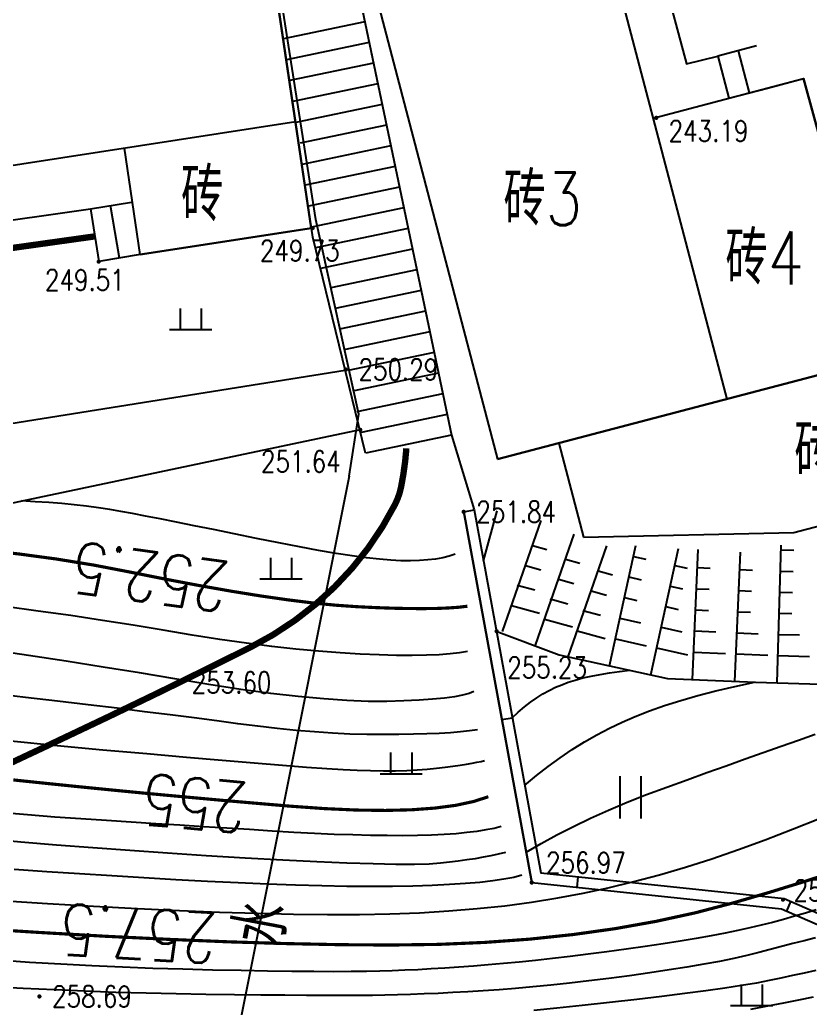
# Model space of a CAD drawing. Extents: x 453486 to 453811, y 3475287 to 3475420.
# Drawn here: x 453527.91 to 453546.61, y 3475309.92 to 3475333.31 of the extents above; entities that cross this region are included whole.
import ezdxf
from ezdxf.enums import TextEntityAlignment as Align

# ---------------------------------------------------------------- set-up
doc = ezdxf.new("R2010")
doc.units = 0
doc.header["$MEASUREMENT"] = 0
doc.layers.add('DX', color=9, linetype='Continuous')
doc.layers.add('GCD', color=9, linetype='Continuous')
doc.styles.add('HZ', font='rs.shx', dxfattribs={"width": 0.8, "bigfont": 'hztxt.shx'})

# ---------------------------------------------------------------- blocks, each defined once
blk = doc.blocks.new('GC200')
at = {"linetype": 'Continuous', "const_width": 0.2, "flags": 128}
blk.add_lwpolyline([(-0.1, 0, 1), (0.1, 0, 1)], format="xyb", close=True, dxfattribs=at)
blk = doc.blocks.new('gc119')
for p, q in [((-0.5, 1), (-0.5, 0)), ((0.5, 1), (0.5, 0)), ((-1, 0), (1, 0))]:
    blk.add_line(p, q)
blk = doc.blocks.new('gc121')
for p, q in [((-0.5, -1), (-0.5, 1)), ((0.5, -1), (0.5, 1))]:
    blk.add_line(p, q)

msp = doc.modelspace()

# ---------------------------------------------------------------- linework, layer by layer
at = {"layer": 'DX', "linetype": 'Continuous'}
for p, q in [((453535.123, 3475337.784), (453538.125, 3475323.481)), ((453535.123, 3475337.784), (453538.125, 3475323.481)), ((453536.071, 3475333.268), (453534.147, 3475332.864)), ((453536.071, 3475333.268), (453534.147, 3475332.864)), ((453536.174, 3475332.778), (453534.221, 3475332.369)), ((453536.174, 3475332.778), (453534.221, 3475332.369)), ((453545.34, 3475332.694), (453544.423, 3475332.454)), ((453545.34, 3475332.694), (453544.423, 3475332.454)), ((453544.907, 3475332.58), (453545.169, 3475331.584)), ((453544.907, 3475332.58), (453545.169, 3475331.584)), ((453544.423, 3475332.454), (453544.685, 3475331.457)), ((453544.423, 3475332.454), (453544.685, 3475331.457)), ((453536.276, 3475332.289), (453534.294, 3475331.873)), ((453536.276, 3475332.289), (453534.294, 3475331.873)), ((453536.379, 3475331.8), (453534.368, 3475331.378)), ((453536.379, 3475331.8), (453534.368, 3475331.378)), ((453544.685, 3475331.457), (453545.601, 3475331.697)), ((453544.685, 3475331.457), (453545.601, 3475331.697)), ((453536.482, 3475331.31), (453534.442, 3475330.882)), ((453536.482, 3475331.31), (453534.442, 3475330.882)), ((453536.584, 3475330.821), (453534.545, 3475330.393)), ((453536.584, 3475330.821), (453534.545, 3475330.393)), ((453536.687, 3475330.332), (453534.588, 3475329.891)), ((453536.687, 3475330.332), (453534.588, 3475329.891)), ((453536.79, 3475329.842), (453534.662, 3475329.396)), ((453536.79, 3475329.842), (453534.662, 3475329.396)), ((453536.893, 3475329.353), (453534.736, 3475328.9)), ((453536.893, 3475329.353), (453534.736, 3475328.9)), ((453529.58, 3475328.835), (453530.549, 3475328.999)), ((453529.58, 3475328.835), (453530.549, 3475328.999)), ((453530.266, 3475327.671), (453530.056, 3475328.915)), ((453530.266, 3475327.671), (453530.056, 3475328.915)), ((453536.995, 3475328.864), (453534.809, 3475328.405)), ((453536.995, 3475328.864), (453534.809, 3475328.405)), ((453537.098, 3475328.374), (453534.906, 3475327.914)), ((453537.098, 3475328.374), (453534.906, 3475327.914)), ((453536.086, 3475323.053), (453534.845, 3475328.165)), ((453536.086, 3475323.053), (453534.845, 3475328.165)), ((453537.201, 3475327.885), (453535.024, 3475327.428)), ((453537.201, 3475327.885), (453535.024, 3475327.428)), ((453530.759, 3475327.755), (453529.773, 3475327.588)), ((453530.759, 3475327.755), (453529.773, 3475327.588)), ((453537.303, 3475327.396), (453535.264, 3475326.968)), ((453537.303, 3475327.396), (453535.264, 3475326.968)), ((453537.406, 3475326.906), (453535.367, 3475326.478)), ((453537.406, 3475326.906), (453535.367, 3475326.478)), ((453537.509, 3475326.417), (453535.469, 3475325.989)), ((453537.509, 3475326.417), (453535.469, 3475325.989)), ((453537.611, 3475325.928), (453535.572, 3475325.5)), ((453537.611, 3475325.928), (453535.572, 3475325.5)), ((453537.714, 3475325.438), (453535.675, 3475325.01)), ((453537.714, 3475325.438), (453535.675, 3475325.01)), ((453537.817, 3475324.949), (453535.778, 3475324.521)), ((453537.817, 3475324.949), (453535.778, 3475324.521)), ((453537.92, 3475324.46), (453535.88, 3475324.032)), ((453537.92, 3475324.46), (453535.88, 3475324.032)), ((453538.022, 3475323.97), (453535.983, 3475323.542)), ((453538.022, 3475323.97), (453535.983, 3475323.542)), ((453538.125, 3475323.481), (453536.086, 3475323.053)), ((453538.125, 3475323.481), (453536.086, 3475323.053)), ((453538.411, 3475321.666), (453538.657, 3475321.711)), ((453538.411, 3475321.666), (453538.657, 3475321.711)), ((453538.883, 3475320.509), (453539.204, 3475321.688)), ((453538.883, 3475320.509), (453539.204, 3475321.688)), ((453539.33, 3475318.836), (453540.248, 3475321.462)), ((453539.33, 3475318.836), (453540.248, 3475321.462)), ((453540.112, 3475318.511), (453541.029, 3475321.137)), ((453540.112, 3475318.511), (453541.029, 3475321.137)), ((453540.041, 3475320.869), (453540.376, 3475320.776)), ((453540.041, 3475320.869), (453540.376, 3475320.776)), ((453540.885, 3475318.237), (453541.802, 3475320.863)), ((453540.885, 3475318.237), (453541.802, 3475320.863)), ((453541.861, 3475318.024), (453542.483, 3475320.866)), ((453541.861, 3475318.024), (453542.483, 3475320.866)), ((453545.827, 3475317.616), (453545.925, 3475320.874)), ((453545.827, 3475317.616), (453545.925, 3475320.874)), ((453542.428, 3475320.612), (453542.721, 3475320.548)), ((453542.428, 3475320.612), (453542.721, 3475320.548)), ((453542.838, 3475317.81), (453543.493, 3475320.802)), ((453542.838, 3475317.81), (453543.493, 3475320.802)), ((453543.828, 3475317.697), (453543.963, 3475320.772)), ((453543.828, 3475317.697), (453543.963, 3475320.772)), ((453544.827, 3475317.653), (453544.962, 3475320.708)), ((453544.827, 3475317.653), (453544.962, 3475320.708)), ((453545.922, 3475320.765), (453546.222, 3475320.756)), ((453545.922, 3475320.765), (453546.222, 3475320.756)), ((453539.875, 3475320.396), (453540.236, 3475320.296)), ((453539.875, 3475320.396), (453540.236, 3475320.296)), ((453540.822, 3475320.545), (453541.158, 3475320.452)), ((453540.822, 3475320.545), (453541.158, 3475320.452)), ((453543.405, 3475320.399), (453543.698, 3475320.334)), ((453543.405, 3475320.399), (453543.698, 3475320.334)), ((453541.595, 3475320.271), (453541.931, 3475320.177)), ((453541.595, 3475320.271), (453541.931, 3475320.177)), ((453543.945, 3475320.345), (453544.244, 3475320.331)), ((453543.945, 3475320.345), (453544.244, 3475320.331)), ((453544.944, 3475320.301), (453545.243, 3475320.288)), ((453544.944, 3475320.301), (453545.243, 3475320.288)), ((453545.907, 3475320.265), (453546.207, 3475320.256)), ((453545.907, 3475320.265), (453546.207, 3475320.256)), ((453539.678, 3475319.932), (453540.096, 3475319.816)), ((453539.678, 3475319.932), (453540.096, 3475319.816)), ((453540.657, 3475320.072), (453541.018, 3475319.972)), ((453540.657, 3475320.072), (453541.018, 3475319.972)), ((453542.321, 3475320.124), (453542.614, 3475320.06)), ((453542.321, 3475320.124), (453542.614, 3475320.06)), ((453543.298, 3475319.91), (453543.591, 3475319.846)), ((453543.298, 3475319.91), (453543.591, 3475319.846)), ((453541.43, 3475319.797), (453541.791, 3475319.697)), ((453541.43, 3475319.797), (453541.791, 3475319.697)), ((453543.923, 3475319.845), (453544.222, 3475319.832)), ((453543.923, 3475319.845), (453544.222, 3475319.832)), ((453544.922, 3475319.801), (453545.221, 3475319.788)), ((453544.922, 3475319.801), (453545.221, 3475319.788)), ((453545.892, 3475319.765), (453546.192, 3475319.756)), ((453545.892, 3475319.765), (453546.192, 3475319.756)), ((453539.545, 3475319.45), (453540.204, 3475319.268)), ((453539.545, 3475319.45), (453540.204, 3475319.268)), ((453540.46, 3475319.607), (453540.878, 3475319.491)), ((453540.46, 3475319.607), (453540.878, 3475319.491)), ((453542.214, 3475319.635), (453542.507, 3475319.571)), ((453542.214, 3475319.635), (453542.507, 3475319.571)), ((453541.233, 3475319.333), (453541.651, 3475319.217)), ((453541.233, 3475319.333), (453541.651, 3475319.217)), ((453543.191, 3475319.422), (453543.484, 3475319.358)), ((453543.191, 3475319.422), (453543.484, 3475319.358)), ((453543.901, 3475319.346), (453544.201, 3475319.332)), ((453543.901, 3475319.346), (453544.201, 3475319.332)), ((453544.9, 3475319.302), (453545.2, 3475319.289)), ((453544.9, 3475319.302), (453545.2, 3475319.289)), ((453545.877, 3475319.266), (453546.177, 3475319.257)), ((453545.877, 3475319.266), (453546.177, 3475319.257)), ((453540.327, 3475319.125), (453540.985, 3475318.943)), ((453540.327, 3475319.125), (453540.985, 3475318.943)), ((453542.107, 3475319.147), (453542.596, 3475319.04)), ((453542.107, 3475319.147), (453542.596, 3475319.04)), ((453541.099, 3475318.851), (453541.758, 3475318.669)), ((453541.099, 3475318.851), (453541.758, 3475318.669)), ((453543.084, 3475318.933), (453543.573, 3475318.826)), ((453543.084, 3475318.933), (453543.573, 3475318.826)), ((453543.879, 3475318.846), (453544.378, 3475318.824)), ((453543.879, 3475318.846), (453544.378, 3475318.824)), ((453544.878, 3475318.802), (453545.377, 3475318.78)), ((453544.878, 3475318.802), (453545.377, 3475318.78)), ((453545.862, 3475318.766), (453546.361, 3475318.751)), ((453545.862, 3475318.766), (453546.361, 3475318.751)), ((453542, 3475318.659), (453542.733, 3475318.498)), ((453542, 3475318.659), (453542.733, 3475318.498)), ((453542.977, 3475318.445), (453543.71, 3475318.284)), ((453542.977, 3475318.445), (453543.71, 3475318.284)), ((453543.857, 3475318.347), (453544.606, 3475318.314)), ((453543.857, 3475318.347), (453544.606, 3475318.314)), ((453544.856, 3475318.303), (453545.605, 3475318.27)), ((453544.856, 3475318.303), (453545.605, 3475318.27)), ((453545.846, 3475318.266), (453546.596, 3475318.243)), ((453545.846, 3475318.266), (453546.596, 3475318.243)), ((453539.314, 3475316.748), (453539.56, 3475316.793)), ((453539.314, 3475316.748), (453539.56, 3475316.793)), ((453541.094, 3475312.777), (453541.121, 3475313.026)), ((453541.094, 3475312.777), (453541.121, 3475313.026)), ((453546.056, 3475312.211), (453546.155, 3475312.44)), ((453546.056, 3475312.211), (453546.155, 3475312.44))]:
    msp.add_line(p, q, dxfattribs=at)
for points, const_width in [([(453568.245, 3475289.826, 0.00014), (453568.147, 3475289.997, -0.007432), (453565.079, 3475295.474, -0.014488), (453563.618, 3475298.374, -0.005238), (453559.896, 3475306.548, -0.005602), (453558.856, 3475308.97, -0.045015), (453558.758, 3475309.284, -0.055256), (453558.701, 3475309.824, 0.023108), (453558.65, 3475311.118, 0.008339), (453558.466, 3475312.895, 0.006043), (453558.143, 3475315.34, 0.037736), (453557.44, 3475318.499, 0.061654), (453556.635, 3475320.314, 0.026128), (453554.895, 3475322.895, -0.014663), (453551.692, 3475327.42, -0.003526), (453548.883, 3475331.712, 0.003016), (453545.604, 3475336.733, 0.020251), (453541.75, 3475342.075, 0.101916), (453540.74, 3475342.929, 0.056077), (453540.25, 3475343.129, 0.019267), (453538.754, 3475343.489, 0.027399), (453538.006, 3475343.597, 0.021259), (453537.034, 3475343.642)], 0.1), ([(453568.245, 3475289.826, 0.00014), (453568.147, 3475289.997, -0.007432), (453565.079, 3475295.474, -0.014488), (453563.618, 3475298.374, -0.005238), (453559.896, 3475306.548, -0.005602), (453558.856, 3475308.97, -0.045015), (453558.758, 3475309.284, -0.055256), (453558.701, 3475309.824, 0.023108), (453558.65, 3475311.118, 0.008339), (453558.466, 3475312.895, 0.006043), (453558.143, 3475315.34, 0.037736), (453557.44, 3475318.499, 0.061654), (453556.635, 3475320.314, 0.026128), (453554.895, 3475322.895, -0.014663), (453551.692, 3475327.42, -0.003526), (453548.883, 3475331.712, 0.003016), (453545.604, 3475336.733, 0.020251), (453541.75, 3475342.075, 0.101916), (453540.74, 3475342.929, 0.056077), (453540.25, 3475343.129, 0.019267), (453538.754, 3475343.489, 0.027399), (453538.006, 3475343.597, 0.021259), (453537.034, 3475343.642)], 0.1), ([(453537.055, 3475323.169, -0.031592), (453536.929, 3475322.251, -0.068181), (453536.787, 3475321.843, -0.079986), (453535.357, 3475319.889, -0.078782), (453533.359, 3475318.457, -0.004856), (453529.993, 3475316.81, -0.003471), (453525.247, 3475314.584, -0.004481), (453519.977, 3475312.214, 0.011953), (453518.015, 3475311.296, 0.033638), (453515.894, 3475310.058, -0.01343), (453510.717, 3475306.746, -0.014108), (453506.955, 3475304.622, 0.010352), (453501.807, 3475301.766, 0.054586), (453495.755, 3475297.295, 0.10943), (453493.594, 3475294.186, 0.033546), (453493.005, 3475292.424, 0.042065), (453492.752, 3475290.962, 0.017777), (453492.693, 3475289.826, -0.055142)], 0.15), ([(453537.055, 3475323.169, -0.031592), (453536.929, 3475322.251, -0.068181), (453536.787, 3475321.843, -0.079986), (453535.357, 3475319.889, -0.078782), (453533.359, 3475318.457, -0.004856), (453529.993, 3475316.81, -0.003471), (453525.247, 3475314.584, -0.004481), (453519.977, 3475312.214, 0.011953), (453518.015, 3475311.296, 0.033638), (453515.894, 3475310.058, -0.01343), (453510.717, 3475306.746, -0.014108), (453506.955, 3475304.622, 0.010352), (453501.807, 3475301.766, 0.054586), (453495.755, 3475297.295, 0.10943), (453493.594, 3475294.186, 0.033546), (453493.005, 3475292.424, 0.042065), (453492.752, 3475290.962, 0.017777), (453492.693, 3475289.826, -0.055142)], 0.15)]:
    msp.add_lwpolyline(points, format="xyb", dxfattribs=dict(at, const_width=const_width))
at = {"layer": 'DX', "linetype": 'Continuous', "flags": 128}
for points in [[(453534.845, 3475328.165), (453532.773, 3475342.117)], [(453534.845, 3475328.165), (453532.773, 3475342.117)], [(453541.067, 3475337.944), (453544.637, 3475324.333)], [(453541.067, 3475337.944), (453544.637, 3475324.333)], [(453535.123, 3475337.784), (453538.125, 3475323.481), (453538.657, 3475321.711)], [(453535.123, 3475337.784), (453538.125, 3475323.481), (453538.657, 3475321.711)], [(453534.805, 3475328.391), (453533.791, 3475335.179), (453533.445, 3475337.547)], [(453534.805, 3475328.391), (453533.791, 3475335.179), (453533.445, 3475337.547)], [(453535.7, 3475322.514), (453535.931, 3475323.98), (453534.913, 3475328.589), (453533.73, 3475336.147), (453533.557, 3475337.354), (453535.217, 3475337.52)], [(453535.7, 3475322.514), (453535.931, 3475323.98), (453534.913, 3475328.589), (453533.73, 3475336.147), (453533.557, 3475337.354), (453535.217, 3475337.52)], [(453543.127, 3475334.364), (453543.683, 3475332.268), (453544.423, 3475332.454)], [(453543.127, 3475334.364), (453543.683, 3475332.268), (453544.423, 3475332.454)], [(453545.601, 3475331.697), (453546.455, 3475331.921), (453548.269, 3475325.286), (453539.212, 3475322.91)], [(453545.601, 3475331.697), (453546.455, 3475331.921), (453548.269, 3475325.286), (453539.212, 3475322.91)], [(453530.759, 3475327.755), (453530.385, 3475330.274)], [(453530.759, 3475327.755), (453530.385, 3475330.274)], [(453512.408, 3475326.394), (453529.58, 3475328.835)], [(453512.408, 3475326.394), (453529.58, 3475328.835)], [(453530.759, 3475327.755), (453534.813, 3475328.381)], [(453530.759, 3475327.755), (453534.813, 3475328.381)], [(453539.212, 3475322.91), (453548.269, 3475325.286)], [(453539.212, 3475322.91), (453548.269, 3475325.286)], [(453513.428, 3475321.763), (453521.447, 3475322.765), (453527.691, 3475323.755), (453535.608, 3475325.021)], [(453513.428, 3475321.763), (453521.447, 3475322.765), (453527.691, 3475323.755), (453535.608, 3475325.021)], [(453512.846, 3475319.503), (453516.604, 3475319.818), (453521.716, 3475320.611), (453535.968, 3475323.613)], [(453512.846, 3475319.503), (453516.604, 3475319.818), (453521.716, 3475320.611), (453535.968, 3475323.613)], [(453540.663, 3475323.291), (453541.246, 3475321.068)], [(453540.663, 3475323.291), (453541.246, 3475321.068)], [(453546.222, 3475321.178), (453552.27, 3475322.764)], [(453546.222, 3475321.178), (453552.27, 3475322.764)], [(453535.7, 3475322.514), (453531.892, 3475303.439), (453530.41, 3475289.826)], [(453535.7, 3475322.514), (453531.892, 3475303.439), (453530.41, 3475289.826)], [(453538.207, 3475320.667), (453538.068, 3475320.62), (453537.914, 3475320.58), (453537.745, 3475320.549), (453537.563, 3475320.527), (453537.365, 3475320.513), (453537.153, 3475320.507), (453536.927, 3475320.51), (453536.686, 3475320.522), (453536.419, 3475320.543), (453536.114, 3475320.577), (453535.773, 3475320.623), (453535.395, 3475320.681), (453534.979, 3475320.752), (453534.526, 3475320.834), (453534.036, 3475320.929), (453533.509, 3475321.035), (453532.981, 3475321.144), (453532.49, 3475321.245), (453532.034, 3475321.337), (453531.615, 3475321.421), (453531.232, 3475321.497), (453530.885, 3475321.564), (453530.574, 3475321.624), (453530.299, 3475321.675), (453530.038, 3475321.72), (453529.767, 3475321.761), (453529.487, 3475321.798), (453529.197, 3475321.831), (453528.898, 3475321.86), (453528.59, 3475321.885), (453528.272, 3475321.906), (453527.944, 3475321.923)], [(453538.207, 3475320.667), (453538.068, 3475320.62), (453537.914, 3475320.58), (453537.745, 3475320.549), (453537.563, 3475320.527), (453537.365, 3475320.513), (453537.153, 3475320.507), (453536.927, 3475320.51), (453536.686, 3475320.522), (453536.419, 3475320.543), (453536.114, 3475320.577), (453535.773, 3475320.623), (453535.395, 3475320.681), (453534.979, 3475320.752), (453534.526, 3475320.834), (453534.036, 3475320.929), (453533.509, 3475321.035), (453532.981, 3475321.144), (453532.49, 3475321.245), (453532.034, 3475321.337), (453531.615, 3475321.421), (453531.232, 3475321.497), (453530.885, 3475321.564), (453530.574, 3475321.624), (453530.299, 3475321.675), (453530.038, 3475321.72), (453529.767, 3475321.761), (453529.487, 3475321.798), (453529.197, 3475321.831), (453528.898, 3475321.86), (453528.59, 3475321.885), (453528.272, 3475321.906), (453527.944, 3475321.923)], [(453540.022, 3475312.891), (453538.411, 3475321.666), (453538.657, 3475321.711)], [(453540.022, 3475312.891), (453538.411, 3475321.666), (453538.657, 3475321.711)], [(453538.411, 3475321.666), (453540.022, 3475312.891), (453545.929, 3475312.266), (453549.117, 3475310.883), (453549.191, 3475308.557)], [(453538.411, 3475321.666), (453540.022, 3475312.891), (453545.929, 3475312.266), (453549.117, 3475310.883), (453549.191, 3475308.557)], [(453538.657, 3475321.711), (453540.234, 3475313.12), (453545.994, 3475312.51), (453549.362, 3475311.049), (453549.441, 3475308.565)], [(453538.657, 3475321.711), (453540.234, 3475313.12), (453545.994, 3475312.51), (453549.362, 3475311.049), (453549.441, 3475308.565)], [(453541.246, 3475321.068), (453546.222, 3475321.178)], [(453541.246, 3475321.068), (453546.222, 3475321.178)], [(453538.502, 3475318.361), (453538.314, 3475318.327), (453538.089, 3475318.301), (453537.827, 3475318.282), (453537.528, 3475318.27), (453537.193, 3475318.266), (453536.82, 3475318.269), (453536.411, 3475318.279), (453535.965, 3475318.297), (453535.485, 3475318.325), (453534.976, 3475318.365), (453534.438, 3475318.417), (453533.87, 3475318.482), (453533.272, 3475318.559), (453532.644, 3475318.648), (453531.988, 3475318.749), (453531.301, 3475318.863), (453530.59, 3475318.982), (453529.861, 3475319.097), (453529.112, 3475319.209), (453528.345, 3475319.317), (453527.559, 3475319.422)], [(453538.502, 3475318.361), (453538.314, 3475318.327), (453538.089, 3475318.301), (453537.827, 3475318.282), (453537.528, 3475318.27), (453537.193, 3475318.266), (453536.82, 3475318.269), (453536.411, 3475318.279), (453535.965, 3475318.297), (453535.485, 3475318.325), (453534.976, 3475318.365), (453534.438, 3475318.417), (453533.87, 3475318.482), (453533.272, 3475318.559), (453532.644, 3475318.648), (453531.988, 3475318.749), (453531.301, 3475318.863), (453530.59, 3475318.982), (453529.861, 3475319.097), (453529.112, 3475319.209), (453528.345, 3475319.317), (453527.559, 3475319.422)], [(453539.18, 3475318.839), (453539.18, 3475318.839), (453540.67, 3475318.284), (453543.234, 3475317.723), (453545.314, 3475317.632), (453548.401, 3475317.538), (453552.378, 3475317.518), (453553.72, 3475317.589), (453554.662, 3475317.213), (453555.25, 3475316.554), (453555.65, 3475314.978), (453555.767, 3475313.378), (453555.576, 3475310.793), (453554.383, 3475309.622), (453549.316, 3475307.886), (453541.278, 3475304.915), (453540.481, 3475303.351), (453538.628, 3475296.396), (453538.084, 3475289.826)], [(453539.18, 3475318.839), (453539.18, 3475318.839), (453540.67, 3475318.284), (453543.234, 3475317.723), (453545.314, 3475317.632), (453548.401, 3475317.538), (453552.378, 3475317.518), (453553.72, 3475317.589), (453554.662, 3475317.213), (453555.25, 3475316.554), (453555.65, 3475314.978), (453555.767, 3475313.378), (453555.576, 3475310.793), (453554.383, 3475309.622), (453549.316, 3475307.886), (453541.278, 3475304.915), (453540.481, 3475303.351), (453538.628, 3475296.396), (453538.084, 3475289.826)], [(453538.653, 3475317.415), (453538.54, 3475317.368), (453538.386, 3475317.325), (453538.191, 3475317.288), (453537.955, 3475317.256), (453537.677, 3475317.229), (453537.358, 3475317.207), (453536.998, 3475317.19), (453536.596, 3475317.178), (453536.148, 3475317.178), (453535.649, 3475317.198), (453535.098, 3475317.236), (453534.497, 3475317.293), (453533.844, 3475317.369), (453533.139, 3475317.464), (453532.384, 3475317.578), (453531.577, 3475317.711), (453530.736, 3475317.853), (453529.879, 3475317.992), (453529.005, 3475318.129), (453528.115, 3475318.265), (453527.209, 3475318.398)], [(453538.653, 3475317.415), (453538.54, 3475317.368), (453538.386, 3475317.325), (453538.191, 3475317.288), (453537.955, 3475317.256), (453537.677, 3475317.229), (453537.358, 3475317.207), (453536.998, 3475317.19), (453536.596, 3475317.178), (453536.148, 3475317.178), (453535.649, 3475317.198), (453535.098, 3475317.236), (453534.497, 3475317.293), (453533.844, 3475317.369), (453533.139, 3475317.464), (453532.384, 3475317.578), (453531.577, 3475317.711), (453530.736, 3475317.853), (453529.879, 3475317.992), (453529.005, 3475318.129), (453528.115, 3475318.265), (453527.209, 3475318.398)], [(453539.56, 3475316.793), (453539.704, 3475316.925), (453539.849, 3475317.047), (453539.995, 3475317.16), (453540.141, 3475317.262), (453540.287, 3475317.355), (453540.434, 3475317.438), (453540.582, 3475317.512), (453540.73, 3475317.575), (453540.885, 3475317.632), (453541.053, 3475317.685), (453541.234, 3475317.733), (453541.429, 3475317.778), (453541.638, 3475317.818), (453541.86, 3475317.855), (453542.095, 3475317.887), (453542.343, 3475317.916)], [(453539.56, 3475316.793), (453539.704, 3475316.925), (453539.849, 3475317.047), (453539.995, 3475317.16), (453540.141, 3475317.262), (453540.287, 3475317.355), (453540.434, 3475317.438), (453540.582, 3475317.512), (453540.73, 3475317.575), (453540.885, 3475317.632), (453541.053, 3475317.685), (453541.234, 3475317.733), (453541.429, 3475317.778), (453541.638, 3475317.818), (453541.86, 3475317.855), (453542.095, 3475317.887), (453542.343, 3475317.916)], [(453539.854, 3475315.189), (453540.132, 3475315.421), (453540.412, 3475315.64), (453540.696, 3475315.847), (453540.982, 3475316.041), (453541.272, 3475316.222), (453541.565, 3475316.391), (453541.862, 3475316.546), (453542.161, 3475316.689), (453542.473, 3475316.824), (453542.808, 3475316.953), (453543.166, 3475317.078), (453543.547, 3475317.199), (453543.95, 3475317.315), (453544.375, 3475317.426), (453544.824, 3475317.533), (453545.295, 3475317.636)], [(453539.854, 3475315.189), (453540.132, 3475315.421), (453540.412, 3475315.64), (453540.696, 3475315.847), (453540.982, 3475316.041), (453541.272, 3475316.222), (453541.565, 3475316.391), (453541.862, 3475316.546), (453542.161, 3475316.689), (453542.473, 3475316.824), (453542.808, 3475316.953), (453543.166, 3475317.078), (453543.547, 3475317.199), (453543.95, 3475317.315), (453544.375, 3475317.426), (453544.824, 3475317.533), (453545.295, 3475317.636)], [(453538.738, 3475316.509), (453538.551, 3475316.482), (453538.338, 3475316.458), (453538.099, 3475316.438), (453537.833, 3475316.422), (453537.542, 3475316.409), (453537.224, 3475316.4), (453536.879, 3475316.394), (453536.509, 3475316.392), (453536.119, 3475316.395), (453535.718, 3475316.407), (453535.305, 3475316.427), (453534.88, 3475316.455), (453534.444, 3475316.492), (453533.996, 3475316.536), (453533.536, 3475316.589), (453533.064, 3475316.65), (453532.568, 3475316.717), (453532.034, 3475316.786), (453531.463, 3475316.859), (453530.854, 3475316.935), (453530.207, 3475317.015), (453529.523, 3475317.097), (453528.802, 3475317.183), (453528.042, 3475317.271), (453527.253, 3475317.364)], [(453538.738, 3475316.509), (453538.551, 3475316.482), (453538.338, 3475316.458), (453538.099, 3475316.438), (453537.833, 3475316.422), (453537.542, 3475316.409), (453537.224, 3475316.4), (453536.879, 3475316.394), (453536.509, 3475316.392), (453536.119, 3475316.395), (453535.718, 3475316.407), (453535.305, 3475316.427), (453534.88, 3475316.455), (453534.444, 3475316.492), (453533.996, 3475316.536), (453533.536, 3475316.589), (453533.064, 3475316.65), (453532.568, 3475316.717), (453532.034, 3475316.786), (453531.463, 3475316.859), (453530.854, 3475316.935), (453530.207, 3475317.015), (453529.523, 3475317.097), (453528.802, 3475317.183), (453528.042, 3475317.271), (453527.253, 3475317.364)], [(453539.89, 3475313.61), (453540.244, 3475313.818), (453540.616, 3475314.021), (453541.006, 3475314.22), (453541.413, 3475314.415), (453541.838, 3475314.605), (453542.281, 3475314.792), (453542.741, 3475314.974), (453543.219, 3475315.152), (453543.7, 3475315.325), (453544.168, 3475315.493), (453544.625, 3475315.657), (453545.07, 3475315.816), (453545.502, 3475315.97), (453545.923, 3475316.12), (453546.331, 3475316.264), (453546.728, 3475316.404)], [(453539.89, 3475313.61), (453540.244, 3475313.818), (453540.616, 3475314.021), (453541.006, 3475314.22), (453541.413, 3475314.415), (453541.838, 3475314.605), (453542.281, 3475314.792), (453542.741, 3475314.974), (453543.219, 3475315.152), (453543.7, 3475315.325), (453544.168, 3475315.493), (453544.625, 3475315.657), (453545.07, 3475315.816), (453545.502, 3475315.97), (453545.923, 3475316.12), (453546.331, 3475316.264), (453546.728, 3475316.404)], [(453527.698, 3475316.247), (453528.791, 3475316.138), (453529.875, 3475316.036), (453530.909, 3475315.942), (453531.85, 3475315.858), (453532.699, 3475315.784), (453533.455, 3475315.721), (453534.12, 3475315.667), (453534.692, 3475315.623), (453535.172, 3475315.59), (453535.559, 3475315.566), (453535.892, 3475315.551), (453536.209, 3475315.541), (453536.51, 3475315.536), (453536.794, 3475315.537), (453537.062, 3475315.544), (453537.314, 3475315.556), (453537.55, 3475315.574), (453537.769, 3475315.598), (453537.971, 3475315.624), (453538.156, 3475315.649), (453538.324, 3475315.673), (453538.474, 3475315.696), (453538.608, 3475315.718), (453538.723, 3475315.74), (453538.822, 3475315.76), (453538.903, 3475315.78)], [(453527.698, 3475316.247), (453528.791, 3475316.138), (453529.875, 3475316.036), (453530.909, 3475315.942), (453531.85, 3475315.858), (453532.699, 3475315.784), (453533.455, 3475315.721), (453534.12, 3475315.667), (453534.692, 3475315.623), (453535.172, 3475315.59), (453535.559, 3475315.566), (453535.892, 3475315.551), (453536.209, 3475315.541), (453536.51, 3475315.536), (453536.794, 3475315.537), (453537.062, 3475315.544), (453537.314, 3475315.556), (453537.55, 3475315.574), (453537.769, 3475315.598), (453537.971, 3475315.624), (453538.156, 3475315.649), (453538.324, 3475315.673), (453538.474, 3475315.696), (453538.608, 3475315.718), (453538.723, 3475315.74), (453538.822, 3475315.76), (453538.903, 3475315.78)], [(453539.3, 3475314.217), (453539.131, 3475314.174), (453538.939, 3475314.135), (453538.725, 3475314.101), (453538.488, 3475314.072), (453538.23, 3475314.048), (453537.949, 3475314.029), (453537.646, 3475314.015), (453537.321, 3475314.005), (453536.973, 3475314), (453536.601, 3475314.001), (453536.206, 3475314.006), (453535.787, 3475314.017), (453535.344, 3475314.032), (453534.878, 3475314.053), (453534.389, 3475314.078), (453533.876, 3475314.109), (453533.346, 3475314.143), (453532.806, 3475314.177), (453532.256, 3475314.212), (453531.696, 3475314.247), (453531.126, 3475314.284), (453530.545, 3475314.321), (453529.955, 3475314.359), (453529.354, 3475314.397), (453528.736, 3475314.44), (453528.092, 3475314.49), (453527.424, 3475314.546)], [(453539.3, 3475314.217), (453539.131, 3475314.174), (453538.939, 3475314.135), (453538.725, 3475314.101), (453538.488, 3475314.072), (453538.23, 3475314.048), (453537.949, 3475314.029), (453537.646, 3475314.015), (453537.321, 3475314.005), (453536.973, 3475314), (453536.601, 3475314.001), (453536.206, 3475314.006), (453535.787, 3475314.017), (453535.344, 3475314.032), (453534.878, 3475314.053), (453534.389, 3475314.078), (453533.876, 3475314.109), (453533.346, 3475314.143), (453532.806, 3475314.177), (453532.256, 3475314.212), (453531.696, 3475314.247), (453531.126, 3475314.284), (453530.545, 3475314.321), (453529.955, 3475314.359), (453529.354, 3475314.397), (453528.736, 3475314.44), (453528.092, 3475314.49), (453527.424, 3475314.546)], [(453527.456, 3475312.466), (453528.563, 3475312.395), (453529.652, 3475312.33), (453530.694, 3475312.275), (453531.688, 3475312.229), (453532.635, 3475312.192), (453533.533, 3475312.165), (453534.384, 3475312.146), (453535.187, 3475312.138), (453535.942, 3475312.138), (453536.664, 3475312.15), (453537.369, 3475312.177), (453538.057, 3475312.218), (453538.728, 3475312.273), (453539.381, 3475312.343), (453540.017, 3475312.427), (453540.636, 3475312.526), (453541.237, 3475312.639), (453541.833, 3475312.767), (453542.436, 3475312.913), (453543.045, 3475313.077), (453543.661, 3475313.257), (453544.283, 3475313.455), (453544.912, 3475313.67), (453545.548, 3475313.902), (453546.19, 3475314.152), (453546.829, 3475314.407)], [(453527.456, 3475312.466), (453528.563, 3475312.395), (453529.652, 3475312.33), (453530.694, 3475312.275), (453531.688, 3475312.229), (453532.635, 3475312.192), (453533.533, 3475312.165), (453534.384, 3475312.146), (453535.187, 3475312.138), (453535.942, 3475312.138), (453536.664, 3475312.15), (453537.369, 3475312.177), (453538.057, 3475312.218), (453538.728, 3475312.273), (453539.381, 3475312.343), (453540.017, 3475312.427), (453540.636, 3475312.526), (453541.237, 3475312.639), (453541.833, 3475312.767), (453542.436, 3475312.913), (453543.045, 3475313.077), (453543.661, 3475313.257), (453544.283, 3475313.455), (453544.912, 3475313.67), (453545.548, 3475313.902), (453546.19, 3475314.152), (453546.829, 3475314.407)], [(453539.399, 3475313.6), (453539.229, 3475313.561), (453539.052, 3475313.523), (453538.869, 3475313.489), (453538.68, 3475313.456), (453538.484, 3475313.425), (453538.282, 3475313.397), (453538.074, 3475313.37), (453537.86, 3475313.346), (453537.597, 3475313.328), (453537.245, 3475313.319), (453536.802, 3475313.32), (453536.27, 3475313.331), (453535.648, 3475313.351), (453534.936, 3475313.381), (453534.135, 3475313.421), (453533.243, 3475313.471), (453532.315, 3475313.526), (453531.404, 3475313.585), (453530.51, 3475313.647), (453529.634, 3475313.711), (453528.775, 3475313.779), (453527.932, 3475313.849), (453527.107, 3475313.922)], [(453539.399, 3475313.6), (453539.229, 3475313.561), (453539.052, 3475313.523), (453538.869, 3475313.489), (453538.68, 3475313.456), (453538.484, 3475313.425), (453538.282, 3475313.397), (453538.074, 3475313.37), (453537.86, 3475313.346), (453537.597, 3475313.328), (453537.245, 3475313.319), (453536.802, 3475313.32), (453536.27, 3475313.331), (453535.648, 3475313.351), (453534.936, 3475313.381), (453534.135, 3475313.421), (453533.243, 3475313.471), (453532.315, 3475313.526), (453531.404, 3475313.585), (453530.51, 3475313.647), (453529.634, 3475313.711), (453528.775, 3475313.779), (453527.932, 3475313.849), (453527.107, 3475313.922)], [(453539.786, 3475313.063), (453539.594, 3475313.013), (453539.364, 3475312.969), (453539.098, 3475312.929), (453538.795, 3475312.895), (453538.454, 3475312.865), (453538.077, 3475312.841), (453537.662, 3475312.821), (453537.21, 3475312.806), (453536.723, 3475312.797), (453536.201, 3475312.795), (453535.645, 3475312.799), (453535.054, 3475312.81), (453534.429, 3475312.827), (453533.77, 3475312.851), (453533.076, 3475312.881), (453532.347, 3475312.918), (453531.599, 3475312.959), (453530.845, 3475313.002), (453530.085, 3475313.048), (453529.32, 3475313.096), (453528.549, 3475313.146), (453527.773, 3475313.198)], [(453539.786, 3475313.063), (453539.594, 3475313.013), (453539.364, 3475312.969), (453539.098, 3475312.929), (453538.795, 3475312.895), (453538.454, 3475312.865), (453538.077, 3475312.841), (453537.662, 3475312.821), (453537.21, 3475312.806), (453536.723, 3475312.797), (453536.201, 3475312.795), (453535.645, 3475312.799), (453535.054, 3475312.81), (453534.429, 3475312.827), (453533.77, 3475312.851), (453533.076, 3475312.881), (453532.347, 3475312.918), (453531.599, 3475312.959), (453530.845, 3475313.002), (453530.085, 3475313.048), (453529.32, 3475313.096), (453528.549, 3475313.146), (453527.773, 3475313.198)], [(453546.753, 3475312.249), (453546.499, 3475312.17), (453546.241, 3475312.093), (453545.981, 3475312.019), (453545.718, 3475311.949), (453545.452, 3475311.881), (453545.184, 3475311.816), (453544.902, 3475311.753), (453544.596, 3475311.69), (453544.266, 3475311.627), (453543.912, 3475311.564), (453543.534, 3475311.501), (453543.132, 3475311.438), (453542.706, 3475311.375), (453542.256, 3475311.311), (453541.8, 3475311.25), (453541.358, 3475311.193), (453540.93, 3475311.141), (453540.515, 3475311.093), (453540.114, 3475311.048), (453539.726, 3475311.009), (453539.352, 3475310.973), (453538.991, 3475310.941), (453538.641, 3475310.914), (453538.3, 3475310.888), (453537.967, 3475310.866), (453537.642, 3475310.846), (453537.326, 3475310.828), (453537.018, 3475310.814), (453536.719, 3475310.802), (453536.428, 3475310.792), (453536.115, 3475310.786), (453535.75, 3475310.782), (453535.333, 3475310.781), (453534.865, 3475310.783), (453534.344, 3475310.788), (453533.771, 3475310.796), (453533.147, 3475310.806), (453532.47, 3475310.82), (453531.765, 3475310.837), (453531.053, 3475310.86), (453530.334, 3475310.888), (453529.609, 3475310.921), (453528.877, 3475310.959), (453528.139, 3475311.002), (453527.394, 3475311.051)], [(453546.753, 3475312.249), (453546.499, 3475312.17), (453546.241, 3475312.093), (453545.981, 3475312.019), (453545.718, 3475311.949), (453545.452, 3475311.881), (453545.184, 3475311.816), (453544.902, 3475311.753), (453544.596, 3475311.69), (453544.266, 3475311.627), (453543.912, 3475311.564), (453543.534, 3475311.501), (453543.132, 3475311.438), (453542.706, 3475311.375), (453542.256, 3475311.311), (453541.8, 3475311.25), (453541.358, 3475311.193), (453540.93, 3475311.141), (453540.515, 3475311.093), (453540.114, 3475311.048), (453539.726, 3475311.009), (453539.352, 3475310.973), (453538.991, 3475310.941), (453538.641, 3475310.914), (453538.3, 3475310.888), (453537.967, 3475310.866), (453537.642, 3475310.846), (453537.326, 3475310.828), (453537.018, 3475310.814), (453536.719, 3475310.802), (453536.428, 3475310.792), (453536.115, 3475310.786), (453535.75, 3475310.782), (453535.333, 3475310.781), (453534.865, 3475310.783), (453534.344, 3475310.788), (453533.771, 3475310.796), (453533.147, 3475310.806), (453532.47, 3475310.82), (453531.765, 3475310.837), (453531.053, 3475310.86), (453530.334, 3475310.888), (453529.609, 3475310.921), (453528.877, 3475310.959), (453528.139, 3475311.002), (453527.394, 3475311.051)], [(453546.733, 3475311.585), (453546.467, 3475311.515), (453546.201, 3475311.445), (453545.934, 3475311.376), (453545.666, 3475311.306), (453545.397, 3475311.235), (453545.114, 3475311.165), (453544.802, 3475311.096), (453544.462, 3475311.026), (453544.093, 3475310.958), (453543.695, 3475310.889), (453543.27, 3475310.821), (453542.816, 3475310.754), (453542.333, 3475310.686), (453541.844, 3475310.622), (453541.371, 3475310.563), (453540.914, 3475310.51), (453540.473, 3475310.462), (453540.048, 3475310.42), (453539.64, 3475310.383), (453539.247, 3475310.352), (453538.87, 3475310.326), (453538.506, 3475310.304), (453538.153, 3475310.285), (453537.81, 3475310.268), (453537.478, 3475310.253), (453537.156, 3475310.242), (453536.844, 3475310.232), (453536.542, 3475310.225), (453536.251, 3475310.221), (453535.939, 3475310.219), (453535.576, 3475310.218), (453535.161, 3475310.218), (453534.695, 3475310.22), (453534.176, 3475310.224), (453533.607, 3475310.229), (453532.985, 3475310.236), (453532.312, 3475310.244), (453531.61, 3475310.255), (453530.9, 3475310.271), (453530.182, 3475310.292), (453529.457, 3475310.318), (453528.725, 3475310.349), (453527.985, 3475310.385), (453527.237, 3475310.425)], [(453546.733, 3475311.585), (453546.467, 3475311.515), (453546.201, 3475311.445), (453545.934, 3475311.376), (453545.666, 3475311.306), (453545.397, 3475311.235), (453545.114, 3475311.165), (453544.802, 3475311.096), (453544.462, 3475311.026), (453544.093, 3475310.958), (453543.695, 3475310.889), (453543.27, 3475310.821), (453542.816, 3475310.754), (453542.333, 3475310.686), (453541.844, 3475310.622), (453541.371, 3475310.563), (453540.914, 3475310.51), (453540.473, 3475310.462), (453540.048, 3475310.42), (453539.64, 3475310.383), (453539.247, 3475310.352), (453538.87, 3475310.326), (453538.506, 3475310.304), (453538.153, 3475310.285), (453537.81, 3475310.268), (453537.478, 3475310.253), (453537.156, 3475310.242), (453536.844, 3475310.232), (453536.542, 3475310.225), (453536.251, 3475310.221), (453535.939, 3475310.219), (453535.576, 3475310.218), (453535.161, 3475310.218), (453534.695, 3475310.22), (453534.176, 3475310.224), (453533.607, 3475310.229), (453532.985, 3475310.236), (453532.312, 3475310.244), (453531.61, 3475310.255), (453530.9, 3475310.271), (453530.182, 3475310.292), (453529.457, 3475310.318), (453528.725, 3475310.349), (453527.985, 3475310.385), (453527.237, 3475310.425)], [(453546.747, 3475310.813), (453546.468, 3475310.749), (453546.19, 3475310.688), (453545.913, 3475310.628), (453545.637, 3475310.571), (453545.338, 3475310.513), (453544.988, 3475310.453), (453544.59, 3475310.392), (453544.143, 3475310.328), (453543.646, 3475310.261), (453543.1, 3475310.193), (453542.505, 3475310.123), (453541.861, 3475310.05), (453541.216, 3475309.98), (453540.619, 3475309.918), (453540.071, 3475309.864)], [(453546.747, 3475310.813), (453546.468, 3475310.749), (453546.19, 3475310.688), (453545.913, 3475310.628), (453545.637, 3475310.571), (453545.338, 3475310.513), (453544.988, 3475310.453), (453544.59, 3475310.392), (453544.143, 3475310.328), (453543.646, 3475310.261), (453543.1, 3475310.193), (453542.505, 3475310.123), (453541.861, 3475310.05), (453541.216, 3475309.98), (453540.619, 3475309.918), (453540.071, 3475309.864)], [(453546.679, 3475310.176), (453546.338, 3475310.109), (453545.978, 3475310.038), (453545.597, 3475309.964), (453545.197, 3475309.888)], [(453546.679, 3475310.176), (453546.338, 3475310.109), (453545.978, 3475310.038), (453545.597, 3475309.964), (453545.197, 3475309.888)]]:
    msp.add_lwpolyline(points, dxfattribs=at)
for points, elevation in [([(453535.642, 3475336.521), (453539.212, 3475322.91)], 243.241), ([(453535.642, 3475336.521), (453539.212, 3475322.91)], 243.241), ([(453542.892, 3475330.986), (453546.455, 3475331.921)], 485.894), ([(453542.892, 3475330.986), (453546.455, 3475331.921)], 485.894), ([(453548.269, 3475325.286), (453546.455, 3475331.921)], 243.143), ([(453548.269, 3475325.286), (453546.455, 3475331.921)], 243.143), ([(453534.439, 3475330.9), (453512.269, 3475327.474)], 249.195), ([(453534.439, 3475330.9), (453512.269, 3475327.474)], 249.195), ([(453529.58, 3475328.835), (453529.773, 3475327.588)], 249.507), ([(453529.58, 3475328.835), (453529.773, 3475327.588)], 249.507), ([(453534.813, 3475328.381), (453530.759, 3475327.755)], 249.195), ([(453534.813, 3475328.381), (453530.759, 3475327.755)], 249.195)]:
    msp.add_lwpolyline(points, dxfattribs=dict(at, elevation=elevation))
at = {"layer": 'DX', "linetype": 'Continuous', "const_width": 0.15, "flags": 128}
msp.add_lwpolyline([(453529.681, 3475328.186, -0.001409), (453524.274, 3475327.438, -0.002282), (453520.934, 3475327.001, -0.000103), (453517.236, 3475326.535, 0.000195), (453515.278, 3475326.287, 0.005936), (453514.704, 3475326.208, 0.001829), (453512.843, 3475325.92)], format="xyb", dxfattribs=at)
msp.add_lwpolyline([(453529.681, 3475328.186, -0.001409), (453524.274, 3475327.438, -0.002282), (453520.934, 3475327.001, -0.000103), (453517.236, 3475326.535, 0.000195), (453515.278, 3475326.287, 0.005936), (453514.704, 3475326.208, 0.001829), (453512.843, 3475325.92)], format="xyb", dxfattribs=at)
at = {"layer": 'DX', "linetype": 'Continuous', "const_width": 0.075, "flags": 128}
for points in [[(453526.96, 3475320.768), (453527.869, 3475320.671), (453528.767, 3475320.55), (453529.654, 3475320.406), (453530.528, 3475320.238), (453531.372, 3475320.069), (453532.166, 3475319.919), (453532.908, 3475319.788), (453533.601, 3475319.676), (453534.242, 3475319.584), (453534.833, 3475319.51), (453535.373, 3475319.457), (453535.863, 3475319.422), (453536.311, 3475319.4), (453536.724, 3475319.385), (453537.105, 3475319.377), (453537.451, 3475319.375), (453537.764, 3475319.379), (453538.042, 3475319.39), (453538.288, 3475319.407), (453538.499, 3475319.432)], [(453526.96, 3475320.768), (453527.869, 3475320.671), (453528.767, 3475320.55), (453529.654, 3475320.406), (453530.528, 3475320.238), (453531.372, 3475320.069), (453532.166, 3475319.919), (453532.908, 3475319.788), (453533.601, 3475319.676), (453534.242, 3475319.584), (453534.833, 3475319.51), (453535.373, 3475319.457), (453535.863, 3475319.422), (453536.311, 3475319.4), (453536.724, 3475319.385), (453537.105, 3475319.377), (453537.451, 3475319.375), (453537.764, 3475319.379), (453538.042, 3475319.39), (453538.288, 3475319.407), (453538.499, 3475319.432)], [(453527.754, 3475315.32), (453528.546, 3475315.237), (453529.346, 3475315.155), (453530.153, 3475315.075), (453530.968, 3475314.996), (453531.791, 3475314.92), (453532.621, 3475314.844), (453533.46, 3475314.771), (453534.305, 3475314.699), (453535.122, 3475314.641), (453535.873, 3475314.607), (453536.558, 3475314.598), (453537.177, 3475314.613), (453537.73, 3475314.654), (453538.218, 3475314.718), (453538.639, 3475314.808), (453538.995, 3475314.922)], [(453527.754, 3475315.32), (453528.546, 3475315.237), (453529.346, 3475315.155), (453530.153, 3475315.075), (453530.968, 3475314.996), (453531.791, 3475314.92), (453532.621, 3475314.844), (453533.46, 3475314.771), (453534.305, 3475314.699), (453535.122, 3475314.641), (453535.873, 3475314.607), (453536.558, 3475314.598), (453537.177, 3475314.613), (453537.73, 3475314.654), (453538.218, 3475314.718), (453538.639, 3475314.808), (453538.995, 3475314.922)], [(453547.357, 3475313.202), (453546.513, 3475312.927), (453545.656, 3475312.662), (453544.784, 3475312.408), (453543.889, 3475312.174), (453542.96, 3475311.972), (453541.997, 3475311.8), (453541.001, 3475311.66), (453539.971, 3475311.551), (453538.908, 3475311.474), (453537.81, 3475311.427), (453536.679, 3475311.412), (453535.491, 3475311.42), (453534.221, 3475311.446), (453532.87, 3475311.487), (453531.438, 3475311.546), (453529.925, 3475311.62), (453528.33, 3475311.712), (453526.654, 3475311.819)], [(453547.357, 3475313.202), (453546.513, 3475312.927), (453545.656, 3475312.662), (453544.784, 3475312.408), (453543.889, 3475312.174), (453542.96, 3475311.972), (453541.997, 3475311.8), (453541.001, 3475311.66), (453539.971, 3475311.551), (453538.908, 3475311.474), (453537.81, 3475311.427), (453536.679, 3475311.412), (453535.491, 3475311.42), (453534.221, 3475311.446), (453532.87, 3475311.487), (453531.438, 3475311.546), (453529.925, 3475311.62), (453528.33, 3475311.712), (453526.654, 3475311.819)]]:
    msp.add_lwpolyline(points, dxfattribs=at)

# ---------------------------------------------------------------- block references
at = {"layer": 'DX', "linetype": 'Continuous'}
ref = msp.add_blockref('GC200', (453542.969, 3475330.993, 243.19), dxfattribs=dict(at, xscale=0.25, yscale=0.25, zscale=0.25))
ref.add_attrib('height', '243.19', dxfattribs={"layer": 'GCD', "linetype": 'Continuous', "height": 0.5, "style": 'HZ', "width": 0.8}).set_placement((453543.262, 3475330.682, 243.19), align=Align.MIDDLE_LEFT)
ref = msp.add_blockref('GC200', (453542.969, 3475330.993, 243.19), dxfattribs=dict(at, xscale=0.25, yscale=0.25, zscale=0.25))
ref.add_attrib('height', '243.19', dxfattribs={"layer": 'GCD', "linetype": 'Continuous', "height": 0.5, "style": 'HZ', "width": 0.8}).set_placement((453543.262, 3475330.682, 243.19), align=Align.MIDDLE_LEFT)
ref = msp.add_blockref('GC200', (453534.836, 3475328.382, 249.727), dxfattribs=dict(at, xscale=0.25, yscale=0.25, zscale=0.25))
ref.add_attrib('height', '249.73', dxfattribs={"layer": 'GCD', "linetype": 'Continuous', "height": 0.5, "style": 'HZ', "width": 0.8}).set_placement((453533.589, 3475327.846, 249.727), align=Align.MIDDLE_LEFT)
ref = msp.add_blockref('GC200', (453534.836, 3475328.382, 249.727), dxfattribs=dict(at, xscale=0.25, yscale=0.25, zscale=0.25))
ref.add_attrib('height', '249.73', dxfattribs={"layer": 'GCD', "linetype": 'Continuous', "height": 0.5, "style": 'HZ', "width": 0.8}).set_placement((453533.589, 3475327.846, 249.727), align=Align.MIDDLE_LEFT)
ref = msp.add_blockref('GC200', (453529.773, 3475327.588, 249.507), dxfattribs=dict(at, xscale=0.25, yscale=0.25, zscale=0.25))
ref.add_attrib('height', '249.51', dxfattribs={"layer": 'GCD', "linetype": 'Continuous', "height": 0.5, "style": 'HZ', "width": 0.8}).set_placement((453528.504, 3475327.154, 249.507), align=Align.MIDDLE_LEFT)
ref = msp.add_blockref('GC200', (453529.773, 3475327.588, 249.507), dxfattribs=dict(at, xscale=0.25, yscale=0.25, zscale=0.25))
ref.add_attrib('height', '249.51', dxfattribs={"layer": 'GCD', "linetype": 'Continuous', "height": 0.5, "style": 'HZ', "width": 0.8}).set_placement((453528.504, 3475327.154, 249.507), align=Align.MIDDLE_LEFT)
at = {"layer": 'DX', "linetype": 'Continuous', "xscale": 0.5, "yscale": 0.5}
for name, p in [('gc119', (453531.948, 3475325.98)), ('gc119', (453531.948, 3475325.98)), ('gc119', (453534.087, 3475320.081)), ('gc119', (453534.087, 3475320.081)), ('gc119', (453536.931, 3475315.467)), ('gc119', (453536.931, 3475315.467)), ('gc121', (453542.362, 3475314.911)), ('gc121', (453542.362, 3475314.911)), ('gc119', (453545.226, 3475309.981)), ('gc119', (453545.226, 3475309.981))]:
    msp.add_blockref(name, p, dxfattribs=at)
at = {"layer": 'DX', "linetype": 'Continuous'}
ref = msp.add_blockref('GC200', (453535.623, 3475325.034, 250.285), dxfattribs=dict(at, xscale=0.25, yscale=0.25, zscale=0.25))
ref.add_attrib('height', '250.29', dxfattribs={"layer": 'GCD', "linetype": 'Continuous', "height": 0.5, "style": 'HZ', "width": 0.8}).set_placement((453535.923, 3475325.034, 250.285), align=Align.MIDDLE_LEFT)
ref = msp.add_blockref('GC200', (453535.623, 3475325.034, 250.285), dxfattribs=dict(at, xscale=0.25, yscale=0.25, zscale=0.25))
ref.add_attrib('height', '250.29', dxfattribs={"layer": 'GCD', "linetype": 'Continuous', "height": 0.5, "style": 'HZ', "width": 0.8}).set_placement((453535.923, 3475325.034, 250.285), align=Align.MIDDLE_LEFT)
ref = msp.add_blockref('GC200', (453535.962, 3475323.608, 251.635), dxfattribs=dict(at, xscale=0.25, yscale=0.25, zscale=0.25))
ref.add_attrib('height', '251.64', dxfattribs={"layer": 'GCD', "linetype": 'Continuous', "height": 0.5, "style": 'HZ', "width": 0.8}).set_placement((453533.615, 3475322.857, 251.635), align=Align.MIDDLE_LEFT)
ref = msp.add_blockref('GC200', (453535.962, 3475323.608, 251.635), dxfattribs=dict(at, xscale=0.25, yscale=0.25, zscale=0.25))
ref.add_attrib('height', '251.64', dxfattribs={"layer": 'GCD', "linetype": 'Continuous', "height": 0.5, "style": 'HZ', "width": 0.8}).set_placement((453533.615, 3475322.857, 251.635), align=Align.MIDDLE_LEFT)
ref = msp.add_blockref('GC200', (453538.411, 3475321.666, 251.843), dxfattribs=dict(at, xscale=0.25, yscale=0.25, zscale=0.25))
ref.add_attrib('height', '251.84', dxfattribs={"layer": 'GCD', "linetype": 'Continuous', "height": 0.5, "style": 'HZ', "width": 0.8}).set_placement((453538.711, 3475321.666, 251.843), align=Align.MIDDLE_LEFT)
ref = msp.add_blockref('GC200', (453538.411, 3475321.666, 251.843), dxfattribs=dict(at, xscale=0.25, yscale=0.25, zscale=0.25))
ref.add_attrib('height', '251.84', dxfattribs={"layer": 'GCD', "linetype": 'Continuous', "height": 0.5, "style": 'HZ', "width": 0.8}).set_placement((453538.711, 3475321.666, 251.843), align=Align.MIDDLE_LEFT)
ref = msp.add_blockref('GC200', (453539.19, 3475318.84, 255.23), dxfattribs=dict(at, xscale=0.25, yscale=0.25, zscale=0.25))
ref.add_attrib('height', '255.23', dxfattribs={"layer": 'GCD', "linetype": 'Continuous', "height": 0.5, "style": 'HZ', "width": 0.8}).set_placement((453539.443, 3475317.98, 255.23), align=Align.MIDDLE_LEFT)
ref = msp.add_blockref('GC200', (453539.19, 3475318.84, 255.23), dxfattribs=dict(at, xscale=0.25, yscale=0.25, zscale=0.25))
ref.add_attrib('height', '255.23', dxfattribs={"layer": 'GCD', "linetype": 'Continuous', "height": 0.5, "style": 'HZ', "width": 0.8}).set_placement((453539.443, 3475317.98, 255.23), align=Align.MIDDLE_LEFT)
ref = msp.add_blockref('GC200', (453531.676, 3475317.625, 253.6), dxfattribs=dict(at, xscale=0.25, yscale=0.25, zscale=0.25))
ref.add_attrib('height', '253.60', dxfattribs={"layer": 'GCD', "linetype": 'Continuous', "height": 0.5, "style": 'HZ', "width": 0.8}).set_placement((453531.976, 3475317.625, 253.6), align=Align.MIDDLE_LEFT)
ref = msp.add_blockref('GC200', (453531.676, 3475317.625, 253.6), dxfattribs=dict(at, xscale=0.25, yscale=0.25, zscale=0.25))
ref.add_attrib('height', '253.60', dxfattribs={"layer": 'GCD', "linetype": 'Continuous', "height": 0.5, "style": 'HZ', "width": 0.8}).set_placement((453531.976, 3475317.625, 253.6), align=Align.MIDDLE_LEFT)
ref = msp.add_blockref('GC200', (453540.022, 3475312.891, 256.965), dxfattribs=dict(at, xscale=0.25, yscale=0.25, zscale=0.25))
ref.add_attrib('height', '256.97', dxfattribs={"layer": 'GCD', "linetype": 'Continuous', "height": 0.5, "style": 'HZ', "width": 0.8}).set_placement((453540.361, 3475313.364, 256.965), align=Align.MIDDLE_LEFT)
ref = msp.add_blockref('GC200', (453540.022, 3475312.891, 256.965), dxfattribs=dict(at, xscale=0.25, yscale=0.25, zscale=0.25))
ref.add_attrib('height', '256.97', dxfattribs={"layer": 'GCD', "linetype": 'Continuous', "height": 0.5, "style": 'HZ', "width": 0.8}).set_placement((453540.361, 3475313.364, 256.965), align=Align.MIDDLE_LEFT)
ref = msp.add_blockref('GC200', (453545.967, 3475312.485, 257.6), dxfattribs=dict(at, xscale=0.25, yscale=0.25, zscale=0.25))
ref.add_attrib('height', '257.60', dxfattribs={"layer": 'GCD', "linetype": 'Continuous', "height": 0.5, "style": 'HZ', "width": 0.8}).set_placement((453546.218, 3475312.702, 257.6), align=Align.MIDDLE_LEFT)
ref = msp.add_blockref('GC200', (453545.967, 3475312.485, 257.6), dxfattribs=dict(at, xscale=0.25, yscale=0.25, zscale=0.25))
ref.add_attrib('height', '257.60', dxfattribs={"layer": 'GCD', "linetype": 'Continuous', "height": 0.5, "style": 'HZ', "width": 0.8}).set_placement((453546.218, 3475312.702, 257.6), align=Align.MIDDLE_LEFT)
ref = msp.add_blockref('GC200', (453528.372, 3475310.194, 258.69), dxfattribs=dict(at, xscale=0.25, yscale=0.25, zscale=0.25))
ref.add_attrib('height', '258.69', dxfattribs={"layer": 'GCD', "linetype": 'Continuous', "height": 0.5, "style": 'HZ', "width": 0.8}).set_placement((453528.672, 3475310.194, 258.69), align=Align.MIDDLE_LEFT)
ref = msp.add_blockref('GC200', (453528.372, 3475310.194, 258.69), dxfattribs=dict(at, xscale=0.25, yscale=0.25, zscale=0.25))
ref.add_attrib('height', '258.69', dxfattribs={"layer": 'GCD', "linetype": 'Continuous', "height": 0.5, "style": 'HZ', "width": 0.8}).set_placement((453528.672, 3475310.194, 258.69), align=Align.MIDDLE_LEFT)

# ---------------------------------------------------------------- texts
at = {"layer": 'DX', "linetype": 'Continuous', "style": 'HZ', "width": 0.8}
for s, p in [('砖', (453532.223, 3475329.239)), ('砖', (453532.223, 3475329.239)), ('砖3', (453540.281, 3475329.135)), ('砖3', (453540.281, 3475329.135)), ('砖4', (453545.533, 3475327.737, -242.025)), ('砖4', (453545.533, 3475327.737, -242.025)), ('砖', (453546.736, 3475323.177)), ('砖', (453546.736, 3475323.177))]:
    msp.add_text(s, height=1.25, dxfattribs=at).set_placement(p, align=Align.MIDDLE)
for s, height, rotation, p in [('252.5', 1.2, 172.3134, (453530.995, 3475320.122, 252.5)), ('252.5', 1.2, 172.3134, (453530.995, 3475320.122, 252.5)), ('255', 1.2, 174.7378, (453532.048, 3475314.763, 255)), ('255', 1.2, 174.7378, (453532.048, 3475314.763, 255)), ('257.5', 1.2, 176.5509, (453530.72, 3475311.68, 257.5)), ('257.5', 1.2, 176.5509, (453530.72, 3475311.68, 257.5)), ('水', 1.25, 79.2973, (453533.561, 3475311.945)), ('水', 1.25, 79.2973, (453533.561, 3475311.945))]:
    msp.add_text(s, height=height, rotation=rotation, dxfattribs=at).set_placement(p, align=Align.MIDDLE)

doc.saveas('drawing.dxf')
